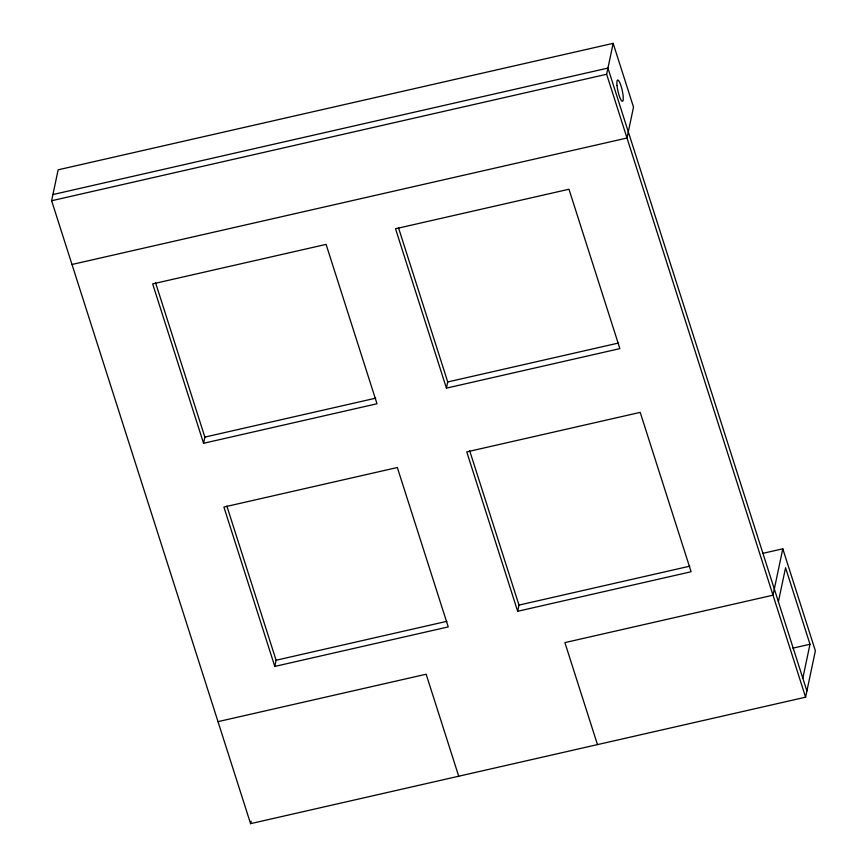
<?xml version="1.0" encoding="UTF-8"?>
<svg xmlns="http://www.w3.org/2000/svg" width="867" height="867" viewBox="0 0 867 867"><rect width="100%" height="100%" fill="white"/><g stroke="black" fill="none" stroke-linecap="round" stroke-linejoin="round"><path stroke-width="1.3" d="M763.025 553.309L782.793 548.811L815.37 650.814L805.595 697.187L250.585 823.65L51.63 200.732L58.143 169.813L613.153 43.35L633.517 107.107L627.004 138.016L71.994 264.478M203.561 443.286L152.657 283.899L326.09 244.386L376.993 403.762L203.561 443.286L204.861 437.098L155.594 282.859M274.796 666.42L223.892 507.043L397.335 467.519L448.239 626.906L274.796 666.42L276.096 660.242L226.84 506.003M250.585 823.65L251.116 821.179M446.429 388.134L395.525 228.758L568.969 189.234L619.872 348.621L446.429 388.134L447.73 381.957L398.473 227.718M805.595 697.187L606.64 74.269L613.153 43.35M517.664 611.278L466.76 451.891L640.204 412.378L691.107 571.754L517.664 611.278L518.975 605.09L469.708 450.851M782.793 548.811L773.017 595.185L564.894 642.61L597.471 744.612M778.393 601.752L785.556 567.744L809.995 644.246L802.82 678.254M52.941 194.544L607.94 68.081L806.895 690.999M51.63 200.732L606.64 74.269M204.861 437.098L375.671 398.181M447.73 381.957L618.55 343.029M276.096 660.242L446.906 621.314M518.975 605.09L689.785 566.173M218.007 721.647L426.141 674.223L458.719 776.225M792.871 648.148L809.995 644.246M617.011 85.519A10.892 2.157 77.2 0 0 622.43 101.309A10.892 2.157 77.2 0 0 620.783 85.215A10.892 2.157 77.2 0 0 617.011 85.519"/></g></svg>
